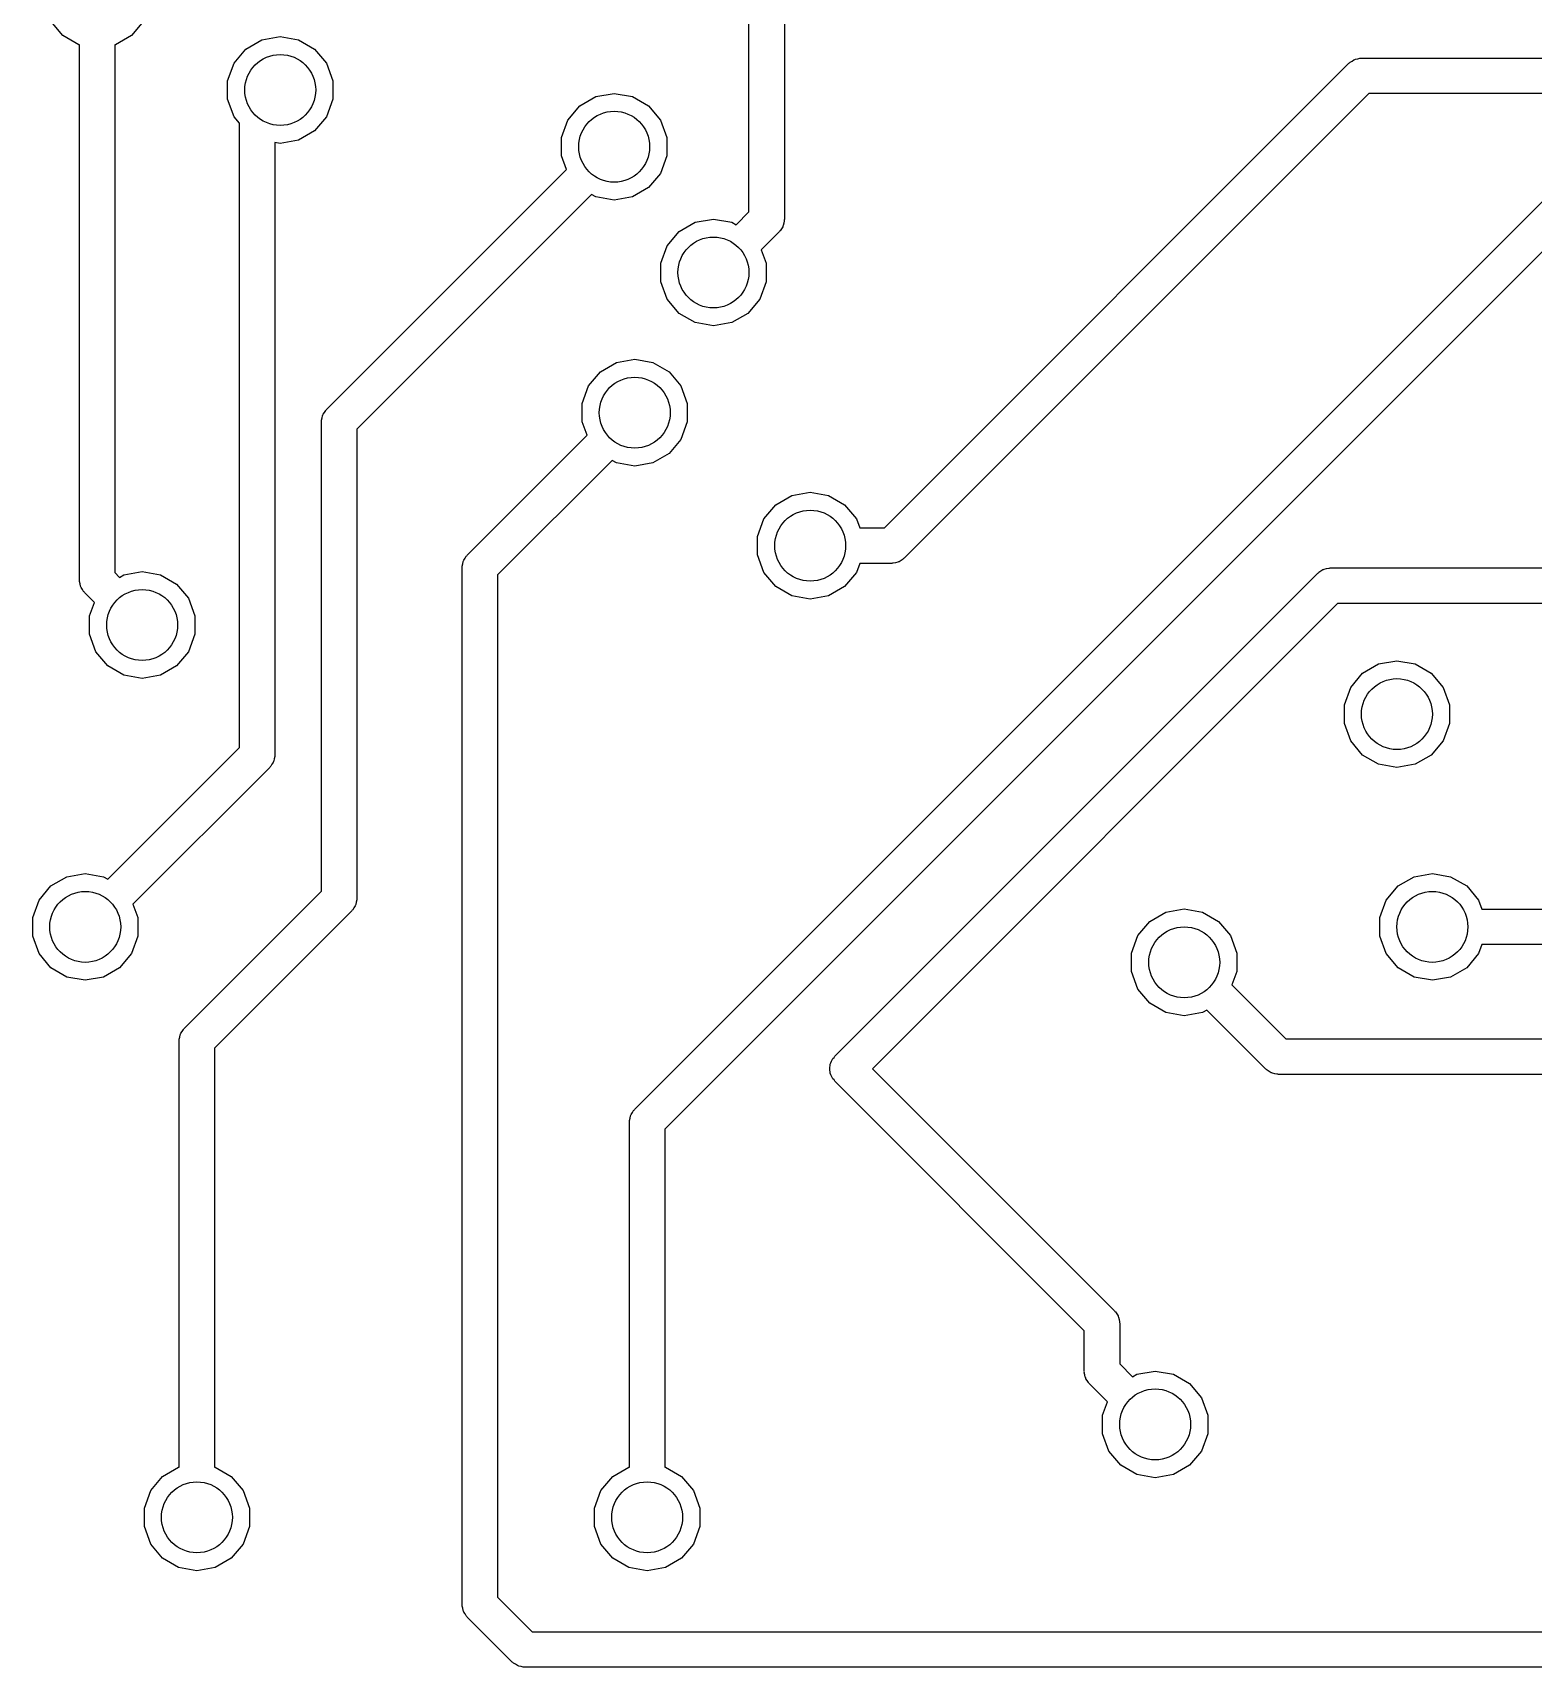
# Model space of a CAD drawing. Extents: x 0.7 to 29.5, y 0.5 to 30.7.
# Drawn here: x 2.3 to 10.77, y 1.42 to 10.64 of the extents above; entities that cross this region are included whole.
import ezdxf

# ---------------------------------------------------------------- set-up
doc = ezdxf.new("R2010")
doc.units = 0
doc.header["$MEASUREMENT"] = 0
doc.layers.add('BLACK', color=7, linetype='CONTINUOUS')

msp = doc.modelspace()

# ---------------------------------------------------------------- linework, layer by layer
at = {"layer": 'Black'}
for p, q in [((6.34405, 9.63223), (6.34405, 11.3441)), ((6.54405, 11.3026), (6.54405, 9.59081)), ((2.47343, 10.6278), (2.4062, 10.7079)), ((2.9278, 10.7079), (2.86057, 10.6278)), ((2.564, 10.5755), (2.47343, 10.6278)), ((2.86057, 10.6278), (2.77, 10.5755)), ((3.50643, 10.5507), (3.597, 10.603)), ((3.597, 10.603), (3.7, 10.6211)), ((3.7, 10.6211), (3.803, 10.603)), ((3.803, 10.603), (3.89357, 10.5507)), ((2.567, 10.575), (2.564, 10.5755)), ((2.567, 7.5565), (2.567, 10.575)), ((2.77, 10.5755), (2.767, 10.575)), ((2.767, 10.575), (2.767, 7.59792)), ((3.4392, 10.4706), (3.50643, 10.5507)), ((3.89357, 10.5507), (3.9608, 10.4706)), ((3.40343, 10.3723), (3.4392, 10.4706)), ((3.9608, 10.4706), (3.99657, 10.3723)), ((7.10858, 7.85), (9.72929, 10.4707)), ((9.72929, 10.4707), (9.73289, 10.4732)), ((9.73289, 10.4732), (9.73572, 10.4766)), ((9.73572, 10.4766), (9.74703, 10.4831)), ((9.74703, 10.4831), (9.75774, 10.4906)), ((9.75774, 10.4906), (9.76199, 10.4918)), ((9.76199, 10.4918), (9.7658, 10.494)), ((9.7658, 10.494), (9.77867, 10.4962)), ((9.77867, 10.4962), (9.79129, 10.4996)), ((9.79129, 10.4996), (9.79567, 10.4992)), ((9.79567, 10.4992), (9.8, 10.5)), ((9.8, 10.5), (19.9586, 10.5)), ((3.40343, 10.2677), (3.40343, 10.3723)), ((3.99657, 10.3723), (3.99657, 10.2677)), ((3.4392, 10.1694), (3.40343, 10.2677)), ((3.99657, 10.2677), (3.9608, 10.1694)), ((5.39047, 10.2307), (5.48105, 10.283)), ((5.48105, 10.283), (5.58405, 10.3011)), ((5.58405, 10.3011), (5.68704, 10.283)), ((5.68704, 10.283), (5.77762, 10.2307)), ((9.84142, 10.3), (7.22071, 7.67929)), ((20, 10.3), (9.84142, 10.3)), ((3.47, 10.1327), (3.4392, 10.1694)), ((3.9608, 10.1694), (3.89357, 10.0893)), ((5.28747, 10.0523), (5.32325, 10.1506)), ((5.32325, 10.1506), (5.39047, 10.2307)), ((5.77762, 10.2307), (5.84485, 10.1506)), ((5.84485, 10.1506), (5.88062, 10.0523)), ((3.47, 6.61142), (3.47, 10.1327)), ((3.89357, 10.0893), (3.803, 10.037)), ((5.28747, 9.94771), (5.28747, 10.0523)), ((5.88062, 10.0523), (5.88062, 9.94771)), ((3.7, 10.0189), (3.67, 10.0241)), ((3.67, 10.0241), (3.67, 6.57)), ((3.803, 10.037), (3.7, 10.0189)), ((5.21334, 9.77071), (5.31492, 9.8723)), ((5.31492, 9.8723), (5.28747, 9.94771)), ((5.69929, 4.57071), (11.0393, 9.9107)), ((5.88062, 9.94771), (5.84485, 9.84943)), ((5.84485, 9.84943), (5.77762, 9.76931)), ((3.9623, 8.51968), (5.21334, 9.77071)), ((5.4566, 9.73113), (5.35476, 9.62929)), ((5.48105, 9.71701), (5.4566, 9.73113)), ((5.58405, 9.69885), (5.48105, 9.71701)), ((5.68704, 9.71701), (5.58405, 9.69885)), ((5.77762, 9.76931), (5.68704, 9.71701)), ((11.1514, 9.73999), (5.87, 4.45858)), ((5.35476, 9.62929), (4.13301, 8.40754)), ((6.04106, 9.57379), (6.14406, 9.59195)), ((6.14406, 9.59195), (6.24705, 9.57379)), ((6.2715, 9.55968), (6.34405, 9.63223)), ((6.54405, 9.59081), (6.54329, 9.58648)), ((5.88326, 9.44138), (5.95048, 9.5215)), ((5.95048, 9.5215), (6.04106, 9.57379)), ((6.24705, 9.57379), (6.2715, 9.55968)), ((6.51477, 9.5201), (6.41318, 9.41851)), ((6.51729, 9.5237), (6.51477, 9.5201)), ((6.52066, 9.52653), (6.51729, 9.5237)), ((6.52719, 9.53784), (6.52066, 9.52653)), ((6.53469, 9.54855), (6.52719, 9.53784)), ((6.53582, 9.5528), (6.53469, 9.54855)), ((6.53802, 9.5566), (6.53582, 9.5528)), ((6.54029, 9.56947), (6.53802, 9.5566)), ((6.54367, 9.58209), (6.54029, 9.56947)), ((6.54329, 9.58648), (6.54367, 9.58209)), ((5.84748, 9.3431), (5.88326, 9.44138)), ((6.41318, 9.41851), (6.44063, 9.3431)), ((5.84748, 9.23851), (5.84748, 9.3431)), ((6.44063, 9.3431), (6.44063, 9.23851)), ((5.88326, 9.14023), (5.84748, 9.23851)), ((6.44063, 9.23851), (6.40486, 9.14023)), ((5.95048, 9.06012), (5.88326, 9.14023)), ((6.40486, 9.14023), (6.33763, 9.06012)), ((6.04106, 9.00782), (5.95048, 9.06012)), ((6.33763, 9.06012), (6.24705, 9.00782)), ((6.14406, 8.98966), (6.04106, 9.00782)), ((6.24705, 9.00782), (6.14406, 8.98966)), ((5.50643, 8.73069), (5.597, 8.78299)), ((5.597, 8.78299), (5.7, 8.80115)), ((5.7, 8.80115), (5.803, 8.78299)), ((5.803, 8.78299), (5.89357, 8.73069)), ((5.4392, 8.65057), (5.50643, 8.73069)), ((5.89357, 8.73069), (5.9608, 8.65057)), ((5.40343, 8.55229), (5.4392, 8.65057)), ((5.9608, 8.65057), (5.99657, 8.55229)), ((3.93677, 8.4703), (3.93904, 8.48317)), ((3.93904, 8.48317), (3.94124, 8.48698)), ((3.94124, 8.48698), (3.94238, 8.49123)), ((3.94238, 8.49123), (3.94988, 8.50193)), ((3.94988, 8.50193), (3.95641, 8.51324)), ((3.95641, 8.51324), (3.95977, 8.51607)), ((3.95977, 8.51607), (3.9623, 8.51968)), ((5.40343, 8.44771), (5.40343, 8.55229)), ((5.99657, 8.55229), (5.99657, 8.44771)), ((3.93301, 8.44896), (3.93377, 8.4533)), ((3.93301, 5.80194), (3.93301, 8.44896)), ((3.93339, 8.45768), (3.93677, 8.4703)), ((3.93377, 8.4533), (3.93339, 8.45768)), ((4.13301, 8.40754), (4.13301, 5.76052)), ((5.43088, 8.3723), (5.40343, 8.44771)), ((5.99657, 8.44771), (5.9608, 8.34943)), ((4.75529, 7.69671), (5.43088, 8.3723)), ((5.9608, 8.34943), (5.89357, 8.26931)), ((5.57255, 8.23113), (4.926, 7.58458)), ((5.597, 8.21701), (5.57255, 8.23113)), ((5.7, 8.19885), (5.597, 8.21701)), ((5.803, 8.21701), (5.7, 8.19885)), ((5.89357, 8.26931), (5.803, 8.21701)), ((6.49643, 7.98069), (6.587, 8.03299)), ((6.587, 8.03299), (6.69, 8.05115)), ((6.69, 8.05115), (6.793, 8.03299)), ((6.793, 8.03299), (6.88357, 7.98069)), ((6.4292, 7.90057), (6.49643, 7.98069)), ((6.88357, 7.98069), (6.9508, 7.90057)), ((6.39343, 7.80229), (6.4292, 7.90057)), ((6.9508, 7.90057), (6.96921, 7.85)), ((6.96921, 7.85), (7.10858, 7.85)), ((6.39343, 7.69771), (6.39343, 7.80229)), ((4.72976, 7.64733), (4.73203, 7.6602)), ((4.73203, 7.6602), (4.73423, 7.66401)), ((4.73423, 7.66401), (4.73537, 7.66826)), ((4.73537, 7.66826), (4.74287, 7.67897)), ((4.74287, 7.67897), (4.7494, 7.69028)), ((4.7494, 7.69028), (4.75276, 7.69311)), ((4.75276, 7.69311), (4.75529, 7.69671)), ((6.4292, 7.59943), (6.39343, 7.69771)), ((7.17133, 7.65376), (7.15871, 7.65038)), ((7.1842, 7.65603), (7.17133, 7.65376)), ((7.18801, 7.65823), (7.1842, 7.65603)), ((7.19226, 7.65937), (7.18801, 7.65823)), ((7.20297, 7.66687), (7.19226, 7.65937)), ((7.21428, 7.6734), (7.20297, 7.66687)), ((7.21711, 7.67676), (7.21428, 7.6734)), ((7.22071, 7.67929), (7.21711, 7.67676)), ((2.767, 7.59792), (2.79355, 7.57137)), ((2.79355, 7.57137), (2.818, 7.58548)), ((2.818, 7.58548), (2.921, 7.60365)), ((2.921, 7.60365), (3.024, 7.58548)), ((3.024, 7.58548), (3.11457, 7.53319)), ((4.726, 7.626), (4.72676, 7.63033)), ((4.726, 1.778), (4.726, 7.626)), ((4.72638, 7.63471), (4.72976, 7.64733)), ((4.72676, 7.63033), (4.72638, 7.63471)), ((4.926, 7.58458), (4.926, 1.81942)), ((6.49643, 7.51931), (6.4292, 7.59943)), ((6.82929, 4.87071), (9.55355, 7.59497)), ((6.9508, 7.59943), (6.88357, 7.51931)), ((6.96921, 7.65), (6.9508, 7.59943)), ((7.15, 7.65), (6.96921, 7.65)), ((7.15433, 7.65076), (7.15, 7.65)), ((7.15871, 7.65038), (7.15433, 7.65076)), ((9.55355, 7.59497), (9.55716, 7.5975)), ((9.55716, 7.5975), (9.55998, 7.60087)), ((9.55998, 7.60087), (9.57129, 7.6074)), ((9.57129, 7.6074), (9.582, 7.61489)), ((9.582, 7.61489), (9.58625, 7.61603)), ((9.58625, 7.61603), (9.59006, 7.61823)), ((9.59006, 7.61823), (9.60293, 7.6205)), ((9.60293, 7.6205), (9.61555, 7.62388)), ((9.61555, 7.62388), (9.61993, 7.6235)), ((9.61993, 7.6235), (9.62426, 7.62426)), ((9.62426, 7.62426), (12.0586, 7.62426)), ((2.56776, 7.55217), (2.567, 7.5565)), ((2.56738, 7.54778), (2.56776, 7.55217)), ((2.57076, 7.53517), (2.56738, 7.54778)), ((2.57303, 7.5223), (2.57076, 7.53517)), ((2.57523, 7.51849), (2.57303, 7.5223)), ((2.57637, 7.51424), (2.57523, 7.51849)), ((2.58387, 7.50353), (2.57637, 7.51424)), ((2.5904, 7.49222), (2.58387, 7.50353)), ((2.59376, 7.48939), (2.5904, 7.49222)), ((2.59629, 7.48579), (2.59376, 7.48939)), ((2.65188, 7.4302), (2.59629, 7.48579)), ((3.11457, 7.53319), (3.1818, 7.45307)), ((6.587, 7.46701), (6.49643, 7.51931)), ((6.88357, 7.51931), (6.793, 7.46701)), ((2.62443, 7.35479), (2.65188, 7.4302)), ((3.1818, 7.45307), (3.21757, 7.35479)), ((6.69, 7.44885), (6.587, 7.46701)), ((6.793, 7.46701), (6.69, 7.44885)), ((9.66569, 7.42426), (7.04142, 4.8)), ((12.1, 7.42426), (9.66569, 7.42426)), ((2.62443, 7.25021), (2.62443, 7.35479)), ((3.21757, 7.35479), (3.21757, 7.25021)), ((2.6602, 7.15193), (2.62443, 7.25021)), ((3.21757, 7.25021), (3.1818, 7.15193)), ((2.72743, 7.07181), (2.6602, 7.15193)), ((3.1818, 7.15193), (3.11457, 7.07181)), ((9.897, 7.08298), (10, 7.10115)), ((10, 7.10115), (10.103, 7.08298)), ((2.818, 7.01951), (2.72743, 7.07181)), ((2.921, 7.00135), (2.818, 7.01951)), ((3.024, 7.01951), (2.921, 7.00135)), ((3.11457, 7.07181), (3.024, 7.01951)), ((9.7392, 6.95057), (9.80643, 7.03069)), ((9.80643, 7.03069), (9.897, 7.08298)), ((10.103, 7.08298), (10.1936, 7.03069)), ((10.1936, 7.03069), (10.2608, 6.95057)), ((9.70343, 6.85229), (9.7392, 6.95057)), ((10.2608, 6.95057), (10.2966, 6.85229)), ((9.70343, 6.74771), (9.70343, 6.85229)), ((10.2966, 6.85229), (10.2966, 6.74771)), ((9.7392, 6.64943), (9.70343, 6.74771)), ((10.2966, 6.74771), (10.2608, 6.64943)), ((9.80643, 6.56931), (9.7392, 6.64943)), ((10.2608, 6.64943), (10.1936, 6.56931)), ((2.72745, 5.86887), (3.47, 6.61142)), ((3.66624, 6.54867), (3.66397, 6.5358)), ((3.66962, 6.56128), (3.66624, 6.54867)), ((3.67, 6.57), (3.66924, 6.56567)), ((3.66924, 6.56567), (3.66962, 6.56128)), ((9.897, 6.51701), (9.80643, 6.56931)), ((10.1936, 6.56931), (10.103, 6.51701)), ((3.64071, 6.49929), (2.86912, 5.7277)), ((3.64323, 6.50289), (3.64071, 6.49929)), ((3.6466, 6.50572), (3.64323, 6.50289)), ((3.65314, 6.51703), (3.6466, 6.50572)), ((3.66063, 6.52774), (3.65314, 6.51703)), ((3.66177, 6.53199), (3.66063, 6.52774)), ((3.66397, 6.5358), (3.66177, 6.53199)), ((10, 6.49885), (9.897, 6.51701)), ((10.103, 6.51701), (10, 6.49885)), ((2.497, 5.88298), (2.6, 5.90115)), ((2.6, 5.90115), (2.703, 5.88298)), ((10.097, 5.88298), (10.2, 5.90115)), ((10.2, 5.90115), (10.303, 5.88298)), ((2.3392, 5.75057), (2.40643, 5.83069)), ((2.40643, 5.83069), (2.497, 5.88298)), ((2.703, 5.88298), (2.72745, 5.86887)), ((9.9392, 5.75057), (10.0064, 5.83069)), ((10.0064, 5.83069), (10.097, 5.88298)), ((10.303, 5.88298), (10.3936, 5.83069)), ((10.3936, 5.83069), (10.4608, 5.75057)), ((2.30343, 5.65229), (2.3392, 5.75057)), ((2.86912, 5.7277), (2.89657, 5.65229)), ((3.15929, 5.02822), (3.93301, 5.80194)), ((4.12364, 5.71826), (4.11614, 5.70755)), ((4.12478, 5.72251), (4.12364, 5.71826)), ((4.12698, 5.72632), (4.12478, 5.72251)), ((4.12925, 5.73919), (4.12698, 5.72632)), ((4.13263, 5.75181), (4.12925, 5.73919)), ((4.13301, 5.76052), (4.13225, 5.75619)), ((4.13225, 5.75619), (4.13263, 5.75181)), ((9.90343, 5.65229), (9.9392, 5.75057)), ((10.4608, 5.75057), (10.4792, 5.7)), ((2.30343, 5.54771), (2.30343, 5.65229)), ((2.89657, 5.65229), (2.89657, 5.54771)), ((4.10372, 5.68981), (3.33, 4.91609)), ((4.10625, 5.69341), (4.10372, 5.68981)), ((4.10961, 5.69624), (4.10625, 5.69341)), ((4.11614, 5.70755), (4.10961, 5.69624)), ((8.5392, 5.55057), (8.60643, 5.63069)), ((8.60643, 5.63069), (8.697, 5.68298)), ((8.697, 5.68298), (8.8, 5.70115)), ((8.8, 5.70115), (8.903, 5.68298)), ((8.903, 5.68298), (8.99357, 5.63069)), ((8.99357, 5.63069), (9.0608, 5.55057)), ((9.90343, 5.54771), (9.90343, 5.65229)), ((10.4792, 5.7), (13.5586, 5.7)), ((2.3392, 5.44943), (2.30343, 5.54771)), ((2.89657, 5.54771), (2.8608, 5.44943)), ((8.50343, 5.45229), (8.5392, 5.55057)), ((9.0608, 5.55057), (9.09657, 5.45229)), ((9.9392, 5.44943), (9.90343, 5.54771)), ((2.40643, 5.36931), (2.3392, 5.44943)), ((2.8608, 5.44943), (2.79357, 5.36931)), ((8.50343, 5.34771), (8.50343, 5.45229)), ((9.09657, 5.45229), (9.09657, 5.34771)), ((10.0064, 5.36931), (9.9392, 5.44943)), ((10.4608, 5.44943), (10.3936, 5.36931)), ((10.4792, 5.5), (10.4608, 5.44943)), ((13.6, 5.5), (10.4792, 5.5)), ((2.497, 5.31701), (2.40643, 5.36931)), ((2.79357, 5.36931), (2.703, 5.31701)), ((8.5392, 5.24943), (8.50343, 5.34771)), ((9.09657, 5.34771), (9.06912, 5.2723)), ((10.097, 5.31701), (10.0064, 5.36931)), ((10.3936, 5.36931), (10.303, 5.31701)), ((2.6, 5.29885), (2.497, 5.31701)), ((2.703, 5.31701), (2.6, 5.29885)), ((9.06912, 5.2723), (9.17071, 5.17071)), ((10.2, 5.29885), (10.097, 5.31701)), ((10.303, 5.31701), (10.2, 5.29885)), ((8.60643, 5.16931), (8.5392, 5.24943)), ((8.697, 5.11701), (8.60643, 5.16931)), ((9.17071, 5.17071), (9.17071, 5.17071)), ((9.17071, 5.17071), (9.37342, 4.968)), ((8.8, 5.09885), (8.697, 5.11701)), ((8.903, 5.11701), (8.8, 5.09885)), ((8.92745, 5.13113), (8.903, 5.11701)), ((9.02929, 5.02929), (8.92745, 5.13113)), ((3.13038, 4.96622), (3.13376, 4.97884)), ((3.13376, 4.97884), (3.13603, 4.99171)), ((3.13603, 4.99171), (3.13823, 4.99552)), ((3.13823, 4.99552), (3.13937, 4.99977)), ((3.13937, 4.99977), (3.14687, 5.01048)), ((3.14687, 5.01048), (3.1534, 5.02179)), ((3.1534, 5.02179), (3.15676, 5.02462)), ((3.15676, 5.02462), (3.15929, 5.02822)), ((9.26129, 4.79729), (9.02929, 5.02929)), ((9.02929, 5.02929), (9.02929, 5.02929)), ((3.13, 4.95751), (3.13076, 4.96184)), ((3.13, 2.55351), (3.13, 4.95751)), ((3.13076, 4.96184), (3.13038, 4.96622)), ((3.33, 4.91609), (3.33, 2.55351)), ((9.37342, 4.968), (11.44, 4.968)), ((6.80038, 4.80871), (6.80264, 4.81716)), ((6.80114, 4.8), (6.80038, 4.80871)), ((6.80038, 4.79128), (6.80114, 4.8)), ((6.80264, 4.81716), (6.80341, 4.82588)), ((6.80341, 4.82588), (6.8071, 4.83381)), ((6.8071, 4.83381), (6.80937, 4.84226)), ((6.80937, 4.84226), (6.81439, 4.84943)), ((6.81439, 4.84943), (6.81808, 4.85736)), ((6.81808, 4.85736), (6.82427, 4.86354)), ((6.82427, 4.86354), (6.82929, 4.87071)), ((7.04142, 4.8), (8.40671, 3.43471)), ((9.26489, 4.79477), (9.26129, 4.79729)), ((9.26772, 4.7914), (9.26489, 4.79477)), ((6.80264, 4.78284), (6.80038, 4.79128)), ((6.80341, 4.77412), (6.80264, 4.78284)), ((6.8071, 4.76619), (6.80341, 4.77412)), ((6.80937, 4.75774), (6.8071, 4.76619)), ((6.81439, 4.75057), (6.80937, 4.75774)), ((6.81808, 4.74264), (6.81439, 4.75057)), ((6.82427, 4.73646), (6.81808, 4.74264)), ((6.82929, 4.72929), (6.82427, 4.73646)), ((8.236, 3.32258), (6.82929, 4.72929)), ((9.27903, 4.78487), (9.26772, 4.7914)), ((9.28974, 4.77737), (9.27903, 4.78487)), ((9.29398, 4.77623), (9.28974, 4.77737)), ((9.2978, 4.77403), (9.29398, 4.77623)), ((9.31067, 4.77176), (9.2978, 4.77403)), ((9.32328, 4.76838), (9.31067, 4.77176)), ((9.32766, 4.76877), (9.32328, 4.76838)), ((9.332, 4.768), (9.32766, 4.76877)), ((11.3986, 4.768), (9.332, 4.768)), ((5.67038, 4.50871), (5.67376, 4.52133)), ((5.67376, 4.52133), (5.67603, 4.5342)), ((5.67603, 4.5342), (5.67823, 4.53801)), ((5.67823, 4.53801), (5.67937, 4.54226)), ((5.67937, 4.54226), (5.68687, 4.55297)), ((5.68687, 4.55297), (5.6934, 4.56428)), ((5.6934, 4.56428), (5.69676, 4.56711)), ((5.69676, 4.56711), (5.69929, 4.57071)), ((5.67, 4.5), (5.67076, 4.50433)), ((5.67, 2.55351), (5.67, 4.5)), ((5.67076, 4.50433), (5.67038, 4.50871)), ((5.87, 4.45858), (5.87, 2.55351)), ((8.40671, 3.43471), (8.40924, 3.4311)), ((8.40924, 3.4311), (8.4126, 3.42828)), ((8.4126, 3.42828), (8.41913, 3.41697)), ((8.41913, 3.41697), (8.42663, 3.40626)), ((8.236, 3.094), (8.236, 3.32258)), ((8.42663, 3.40626), (8.42777, 3.40201)), ((8.42777, 3.40201), (8.42997, 3.3982)), ((8.42997, 3.3982), (8.43224, 3.38533)), ((8.43224, 3.38533), (8.43562, 3.37271)), ((8.43562, 3.37271), (8.43524, 3.36833)), ((8.43524, 3.36833), (8.436, 3.364)), ((8.436, 3.364), (8.436, 3.13542)), ((8.436, 3.13542), (8.50855, 3.06287)), ((8.23677, 3.08966), (8.236, 3.094)), ((8.23638, 3.08528), (8.23677, 3.08966)), ((8.23976, 3.07266), (8.23638, 3.08528)), ((8.24203, 3.0598), (8.23976, 3.07266)), ((8.24423, 3.05599), (8.24203, 3.0598)), ((8.24537, 3.05174), (8.24423, 3.05599)), ((8.25287, 3.04103), (8.24537, 3.05174)), ((8.50855, 3.06287), (8.533, 3.07699)), ((8.533, 3.07699), (8.636, 3.09515)), ((8.636, 3.09515), (8.739, 3.07699)), ((8.739, 3.07699), (8.82957, 3.02469)), ((8.2594, 3.02972), (8.25287, 3.04103)), ((8.26276, 3.02689), (8.2594, 3.02972)), ((8.26529, 3.02329), (8.26276, 3.02689)), ((8.36688, 2.9217), (8.26529, 3.02329)), ((8.82957, 3.02469), (8.8968, 2.94457)), ((8.33943, 2.84629), (8.36688, 2.9217)), ((8.8968, 2.94457), (8.93257, 2.84629)), ((8.33943, 2.74171), (8.33943, 2.84629)), ((8.93257, 2.84629), (8.93257, 2.74171)), ((8.3752, 2.64343), (8.33943, 2.74171)), ((8.93257, 2.74171), (8.8968, 2.64343)), ((8.44243, 2.56331), (8.3752, 2.64343)), ((8.8968, 2.64343), (8.82957, 2.56331)), ((2.9692, 2.42057), (3.03643, 2.50069)), ((3.03643, 2.50069), (3.127, 2.55299)), ((3.127, 2.55299), (3.13, 2.55351)), ((3.33, 2.55351), (3.333, 2.55299)), ((3.333, 2.55299), (3.42357, 2.50069)), ((3.42357, 2.50069), (3.4908, 2.42057)), ((5.5092, 2.42057), (5.57643, 2.50069)), ((5.57643, 2.50069), (5.667, 2.55299)), ((5.667, 2.55299), (5.67, 2.55351)), ((5.87, 2.55351), (5.873, 2.55299)), ((5.873, 2.55299), (5.96357, 2.50069)), ((5.96357, 2.50069), (6.0308, 2.42057)), ((8.533, 2.51101), (8.44243, 2.56331)), ((8.636, 2.49285), (8.533, 2.51101)), ((8.739, 2.51101), (8.636, 2.49285)), ((8.82957, 2.56331), (8.739, 2.51101)), ((2.93343, 2.32229), (2.9692, 2.42057)), ((3.4908, 2.42057), (3.52657, 2.32229)), ((5.47343, 2.32229), (5.5092, 2.42057)), ((6.0308, 2.42057), (6.06657, 2.32229)), ((2.93343, 2.21771), (2.93343, 2.32229)), ((3.52657, 2.32229), (3.52657, 2.21771)), ((5.47343, 2.21771), (5.47343, 2.32229)), ((6.06657, 2.32229), (6.06657, 2.21771)), ((2.9692, 2.11943), (2.93343, 2.21771)), ((3.52657, 2.21771), (3.4908, 2.11943)), ((5.5092, 2.11943), (5.47343, 2.21771)), ((6.06657, 2.21771), (6.0308, 2.11943)), ((3.03643, 2.03931), (2.9692, 2.11943)), ((3.127, 1.98701), (3.03643, 2.03931)), ((3.42357, 2.03931), (3.333, 1.98701)), ((3.4908, 2.11943), (3.42357, 2.03931)), ((5.57643, 2.03931), (5.5092, 2.11943)), ((5.667, 1.98701), (5.57643, 2.03931)), ((5.96357, 2.03931), (5.873, 1.98701)), ((6.0308, 2.11943), (5.96357, 2.03931)), ((3.23, 1.96885), (3.127, 1.98701)), ((3.333, 1.98701), (3.23, 1.96885)), ((5.77, 1.96885), (5.667, 1.98701)), ((5.873, 1.98701), (5.77, 1.96885)), ((4.72676, 1.77367), (4.726, 1.778)), ((4.72638, 1.76928), (4.72676, 1.77367)), ((4.72976, 1.75667), (4.72638, 1.76928)), ((4.73203, 1.7438), (4.72976, 1.75667)), ((4.926, 1.81942), (5.12142, 1.624)), ((4.73423, 1.73999), (4.73203, 1.7438)), ((4.73537, 1.73574), (4.73423, 1.73999)), ((4.74287, 1.72503), (4.73537, 1.73574)), ((4.7494, 1.71372), (4.74287, 1.72503)), ((4.75276, 1.71089), (4.7494, 1.71372)), ((4.75529, 1.70729), (4.75276, 1.71089)), ((5.00929, 1.45329), (4.75529, 1.70729)), ((5.12142, 1.624), (12.4883, 1.624)), ((5.01289, 1.45076), (5.00929, 1.45329)), ((5.01572, 1.4474), (5.01289, 1.45076)), ((5.02703, 1.44086), (5.01572, 1.4474)), ((5.03774, 1.43337), (5.02703, 1.44086)), ((5.04199, 1.43223), (5.03774, 1.43337)), ((5.0458, 1.43003), (5.04199, 1.43223)), ((5.05867, 1.42776), (5.0458, 1.43003)), ((5.07128, 1.42438), (5.05867, 1.42776)), ((5.07567, 1.42476), (5.07128, 1.42438)), ((5.08, 1.424), (5.07567, 1.42476)), ((12.5297, 1.424), (5.08, 1.424))]:
    msp.add_line(p, q, dxfattribs=at)
for centre in [(3.7, 10.32), (5.58405, 10), (6.14406, 9.29081), (5.7, 8.5), (6.69, 7.75), (2.921, 7.3025), (10, 6.8), (2.6, 5.6), (10.2, 5.6), (8.8, 5.4), (8.636, 2.794), (3.23, 2.27), (5.77, 2.27)]:
    msp.add_circle(centre, 0.2, dxfattribs=at)

doc.saveas('drawing.dxf')
